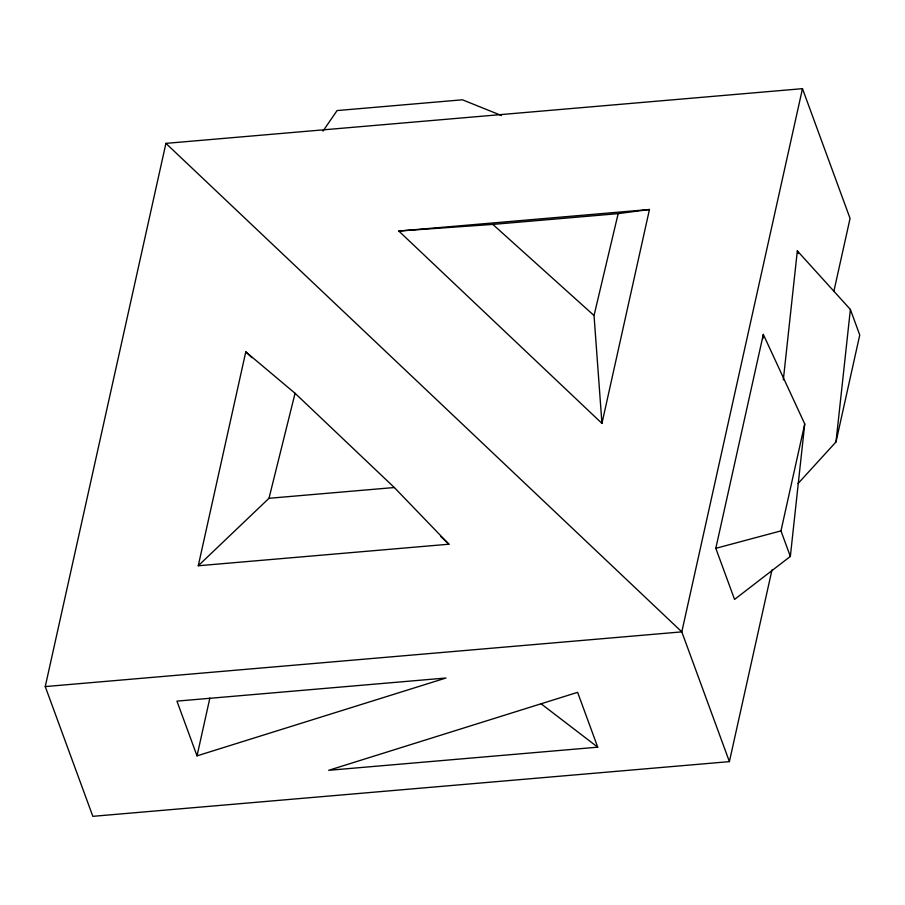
<?xml version="1.0" encoding="UTF-8"?>
<svg xmlns="http://www.w3.org/2000/svg" width="905" height="905" viewBox="0 0 905 905"><rect width="100%" height="100%" fill="white"/><g stroke="black" fill="none" stroke-linecap="round" stroke-linejoin="round"><path stroke-width="1.36" d="M762.87 338.628L763.322 334.42L804.737 423.936L790.348 556.428L734.555 599.415L715.81 548.328L763.322 334.42M783.323 379.874L797.328 250.877L850.383 309.453L859.75 334.997L835.994 441.945L797.995 483.598M835.994 441.945L850.383 309.453M771.965 569.98L729.396 761.625L92.842 816.333L45.25 686.578L165.92 143.375L802.475 88.667L850.067 218.422L833.833 291.489M198.263 565.761L245.787 351.853L295.064 393.29L394.32 487.524L448.925 544.21L198.263 565.761L268.989 498.293L295.064 393.29M197.03 755.856L176.939 701.126L445.973 678.003L197.03 755.856L209.858 698.083M601.949 423.393L649.462 209.496L398.8 231.035L601.949 423.393L594.031 315.517L618.16 213.637L649.462 209.496M802.475 88.667L681.804 631.871L729.396 761.625M790.348 556.428L780.97 530.884L804.737 423.936M322.972 131.123L337.079 110.568L462.421 99.799L501.461 115.512M715.81 548.328L780.97 530.884M398.8 231.035L492.829 224.406L618.16 213.637M268.989 498.293L394.32 487.524M45.25 686.578L681.804 631.871L165.92 143.375M597.73 747.179L328.696 770.302L577.616 692.336L597.73 747.179L540.986 703.705M492.829 224.406L594.031 315.517M245.787 351.853L251.941 357.679M440.724 536.439L448.925 544.21M797.328 250.877L798.289 253.502"/></g></svg>
